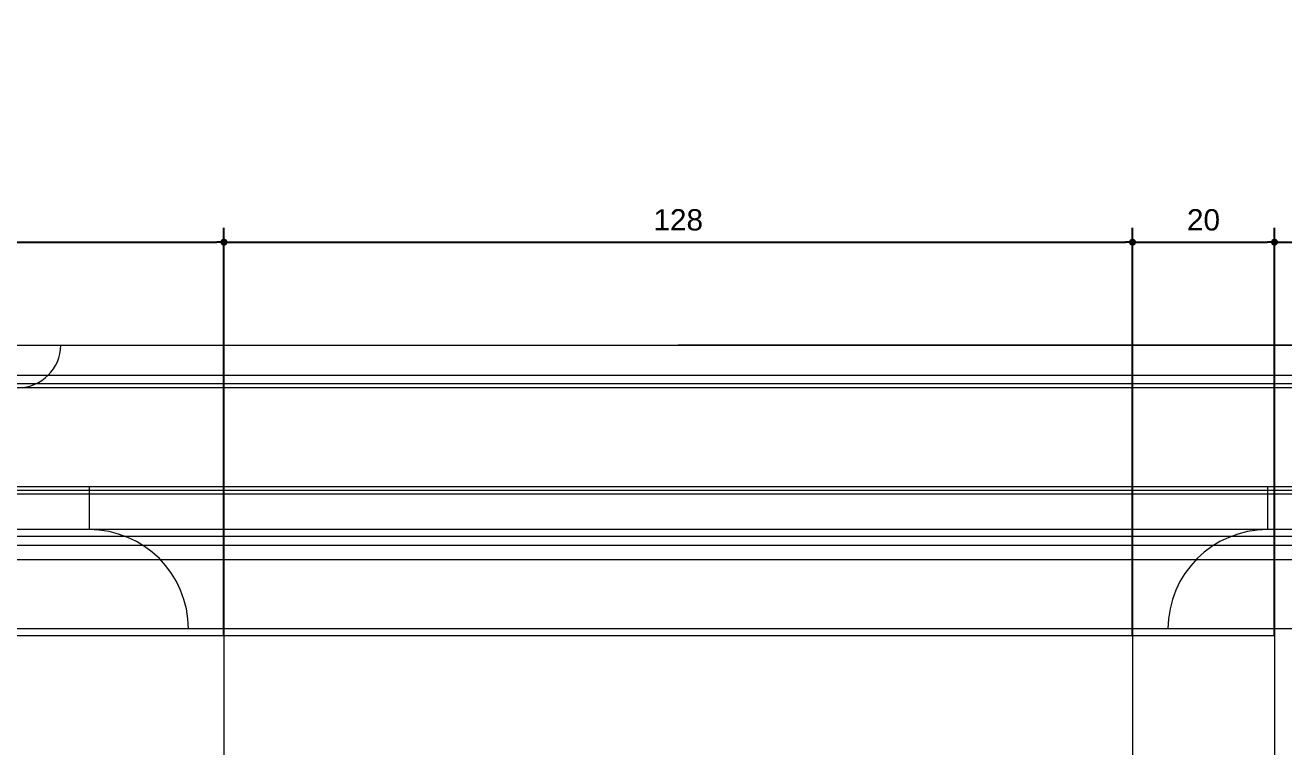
# Model space of a CAD drawing. Header units: inches. Extents: x 274057 to 444617, y 490067 to 635630.
# Drawn here: x 333658.8 to 333836.1, y 493160.1 to 493261.8 of the extents above; entities that cross this region are included whole.
import ezdxf

# ---------------------------------------------------------------- set-up
doc = ezdxf.new("R2010")
doc.units = ezdxf.units.IN
doc.header["$MEASUREMENT"] = 0
doc.layers.add('CQ Grg Gypsum', color=41, linetype='Continuous')
doc.layers.add('CQ PANEL DIMENSION', color=1, linetype='Continuous')
doc.layers.add('CQ Marble', color=6, linetype='Continuous', lineweight=0)
doc.styles.get("Standard").update_dxf_attribs({"font": 'arial.ttf'})
doc.dimstyles.new('chester 15', dxfattribs={"dimscale": 0.15, "dimtxt": 150, "dimasz": 100, "dimexe": 100, "dimexo": 0, "dimgap": 80, "dimtad": 1, "dimdec": 0, "dimzin": 0, "dimdsep": 46, "dimtxsty": 'Standard', "dimblk": 'DOT', "dimcen": 100, "dimclrd": 1, "dimclre": 1, "dimclrt": 3, "dimadec": 0, "dimazin": 0, "dimtfac": 1, "dimtdec": 0, "dimtofl": 0, "dimtmove": 0, "dimatfit": 3, "dimfxl": 1, "dimtolj": 1, "dimtzin": 0, "dimlwd": -1, "dimarcsym": 0})
doc.dimstyles.new('CQ 2', dxfattribs={"dimscale": 0.02, "dimtxt": 150, "dimasz": 50, "dimexe": 100, "dimexo": 0, "dimgap": 80, "dimtad": 1, "dimdec": 0, "dimzin": 0, "dimdsep": 46, "dimtxsty": 'Standard', "dimblk": 'DOT', "dimcen": 100, "dimclrd": 1, "dimclre": 1, "dimclrt": 3, "dimadec": 0, "dimazin": 0, "dimtfac": 1, "dimtdec": 0, "dimtofl": 0, "dimtmove": 0, "dimatfit": 3, "dimfxl": 1, "dimtolj": 1, "dimtzin": 0, "dimlwd": -1, "dimarcsym": 0})

# ---------------------------------------------------------------- blocks, each defined once
blk = doc.blocks.new('_Dot')
at = {"color": 0, "linetype": 'ByBlock', "lineweight": -2}
blk.add_line((-0.5, 0), (-1, 0), dxfattribs=at)
at = {"color": 0, "linetype": 'ByBlock', "const_width": 0.5}
blk.add_lwpolyline([(-0.25, 0, 1), (0.25, 0, 1)], format="xyb", close=True, dxfattribs=at)
blk = doc.blocks.new('*D1265')
at = {"layer": 'CQ PANEL DIMENSION', "color": 1, "lineweight": -2, "transparency": 16777216}
for p, q in [((332470.81, 493175.74), (332470.81, 493233.25)), ((333686.81, 493175.74), (333686.81, 493233.25))]:
    blk.add_line(p, q, dxfattribs=at)
at = {"layer": 'CQ PANEL DIMENSION', "color": 1, "transparency": 16777216}
blk.add_line((332471.81, 493231.25), (333685.81, 493231.25), dxfattribs=at)
at = {"layer": 'Defpoints', "color": 0, "transparency": 16777216}
for p in [(333686.81, 493231.25), (332470.81, 493175.74, -0.03), (333686.81, 493175.74, -0.03)]:
    blk.add_point(p, dxfattribs=at)
at = {"layer": 'CQ PANEL DIMENSION', "color": 1, "transparency": 16777216, "rotation": 180}
blk.add_blockref('_Dot', (332470.81, 493231.25), dxfattribs=at)
at = {"layer": 'CQ PANEL DIMENSION', "color": 1, "transparency": 16777216}
blk.add_blockref('_Dot', (333686.81, 493231.25), dxfattribs=at)
at = {"layer": 'CQ PANEL DIMENSION', "color": 3, "transparency": 16777216, "insert": (333078.81, 493234.38), "char_height": 3, "attachment_point": 5}
blk.add_mtext('\\A1;1216', dxfattribs=at)
blk = doc.blocks.new('*D1266')
at = {"layer": 'CQ PANEL DIMENSION', "color": 1, "lineweight": -2, "transparency": 16777216}
for p, q in [((333686.81, 493175.74), (333686.81, 493233.25)), ((333814.81, 493175.74), (333814.81, 493233.25))]:
    blk.add_line(p, q, dxfattribs=at)
at = {"layer": 'CQ PANEL DIMENSION', "color": 1, "transparency": 16777216}
blk.add_line((333687.81, 493231.25), (333813.81, 493231.25), dxfattribs=at)
at = {"layer": 'Defpoints', "color": 0, "transparency": 16777216}
for p in [(333814.81, 493231.25), (333686.81, 493175.74, -0.03), (333814.81, 493175.74, -0.03)]:
    blk.add_point(p, dxfattribs=at)
at = {"layer": 'CQ PANEL DIMENSION', "color": 1, "transparency": 16777216, "rotation": 180}
blk.add_blockref('_Dot', (333686.81, 493231.25), dxfattribs=at)
at = {"layer": 'CQ PANEL DIMENSION', "color": 1, "transparency": 16777216}
blk.add_blockref('_Dot', (333814.81, 493231.25), dxfattribs=at)
at = {"layer": 'CQ PANEL DIMENSION', "color": 3, "transparency": 16777216, "insert": (333750.81, 493234.38), "char_height": 3, "attachment_point": 5}
blk.add_mtext('\\A1;128', dxfattribs=at)
blk = doc.blocks.new('*D1267')
at = {"layer": 'CQ PANEL DIMENSION', "color": 1, "lineweight": -2, "transparency": 16777216}
for p, q in [((333814.81, 493175.74), (333814.81, 493233.25)), ((333834.81, 493175.74), (333834.81, 493233.25))]:
    blk.add_line(p, q, dxfattribs=at)
at = {"layer": 'CQ PANEL DIMENSION', "color": 1, "transparency": 16777216}
blk.add_line((333815.81, 493231.25), (333833.81, 493231.25), dxfattribs=at)
at = {"layer": 'Defpoints', "color": 0, "transparency": 16777216}
for p in [(333834.81, 493231.25), (333814.81, 493175.74, -0.03), (333834.81, 493175.74, -0.03)]:
    blk.add_point(p, dxfattribs=at)
at = {"layer": 'CQ PANEL DIMENSION', "color": 1, "transparency": 16777216, "rotation": 180}
blk.add_blockref('_Dot', (333814.81, 493231.25), dxfattribs=at)
at = {"layer": 'CQ PANEL DIMENSION', "color": 1, "transparency": 16777216}
blk.add_blockref('_Dot', (333834.81, 493231.25), dxfattribs=at)
at = {"layer": 'CQ PANEL DIMENSION', "color": 3, "transparency": 16777216, "insert": (333824.81, 493234.38), "char_height": 3, "attachment_point": 5}
blk.add_mtext('\\A1;20', dxfattribs=at)
blk = doc.blocks.new('*D1268')
at = {"layer": 'CQ PANEL DIMENSION', "color": 1, "lineweight": -2, "transparency": 16777216}
for p, q in [((333834.81, 493175.74), (333834.81, 493233.25)), ((333863.81, 493210.74), (333863.81, 493233.25))]:
    blk.add_line(p, q, dxfattribs=at)
at = {"layer": 'CQ PANEL DIMENSION', "color": 1, "transparency": 16777216}
blk.add_line((333835.81, 493231.25), (333862.81, 493231.25), dxfattribs=at)
at = {"layer": 'Defpoints', "color": 0, "transparency": 16777216}
for p in [(333863.81, 493231.25), (333863.81, 493210.74, -0.03), (333834.81, 493175.74, -0.03)]:
    blk.add_point(p, dxfattribs=at)
at = {"layer": 'CQ PANEL DIMENSION', "color": 1, "transparency": 16777216, "rotation": 180}
blk.add_blockref('_Dot', (333834.81, 493231.25), dxfattribs=at)
at = {"layer": 'CQ PANEL DIMENSION', "color": 1, "transparency": 16777216}
blk.add_blockref('_Dot', (333863.81, 493231.25), dxfattribs=at)
at = {"layer": 'CQ PANEL DIMENSION', "color": 3, "transparency": 16777216, "insert": (333849.31, 493234.38), "char_height": 3, "attachment_point": 5}
blk.add_mtext('\\A1;29', dxfattribs=at)
blk = doc.blocks.new('fireplace')
at = {"layer": 'CQ Marble', "lineweight": 0}
for p, q in [((374158.23, 531107.56), (375716.23, 531107.56)), ((375716.23, 531107.56), (375609.23, 531107.56)), ((375718.02, 531103.28), (374937.23, 531103.28)), ((375719.75, 531102.1), (374937.23, 531102.1)), ((375722.23, 531101.56), (374937.23, 531101.56)), ((375722.23, 531087.56), (374937.23, 531087.56)), ((375712.23, 531087.06), (374937.23, 531087.06)), ((375712.23, 531086.56), (374937.23, 531086.56)), ((375526.23, 531087.56), (375526.23, 531081.56)), ((375692.23, 531087.56), (375692.23, 531081.56)), ((375712.23, 531081.56), (374937.23, 531081.56)), ((375707.03, 531080.56), (374937.23, 531080.56)), ((375704.58, 531079.29), (374937.23, 531079.29)), ((375702.16, 531077.29), (374937.23, 531077.29)), ((375698.23, 531067.56), (374937.23, 531067.56)), ((375693.23, 531066.56), (374937.23, 531066.56)), ((375545.23, 531066.56), (375545.23, 530936.56)), ((375673.23, 531066.56), (375673.23, 530936.56)), ((375693.23, 531066.56), (375693.23, 530936.56))]:
    blk.add_line(p, q, dxfattribs=at)
for centre, radius, start, end in [((375516.23, 531107.56), 6, 270, 0), ((375526.23, 531067.56), 14, 0, 90), ((375692.23, 531067.56), 14, 90, 180)]:
    blk.add_arc(centre, radius, start, end, dxfattribs=at)
blk = doc.blocks.new('FF-15 Cabinet elev B rev')
at = {"layer": 'CQ PANEL DIMENSION'}
blk.add_blockref('fireplace', (-369985.03, -529567.35, 0.02), dxfattribs=at)
blk = doc.blocks.new('*D1453')
at = {"layer": 'CQ PANEL DIMENSION', "color": 1, "lineweight": -2, "transparency": 16777216}
for p, q in [((333816.81, 493358.74), (334106.72, 493358.74)), ((333857.82, 493216.28), (334106.72, 493216.28))]:
    blk.add_line(p, q, dxfattribs=at)
at = {"layer": 'CQ PANEL DIMENSION', "color": 1, "transparency": 16777216}
blk.add_line((334091.72, 493231.28), (334091.72, 493343.74), dxfattribs=at)
at = {"layer": 'Defpoints', "color": 0, "transparency": 16777216}
for p in [(333816.81, 493358.74, 0.02), (334091.72, 493358.74), (333857.82, 493216.28, 0)]:
    blk.add_point(p, dxfattribs=at)
at = {"layer": 'CQ PANEL DIMENSION', "color": 1, "transparency": 16777216, "xscale": 15, "yscale": 15, "zscale": 15}
for p, rotation in [((334091.72, 493358.74), 90), ((334091.72, 493216.28), 270)]:
    blk.add_blockref('_Dot', p, dxfattribs=dict(at, rotation=rotation))
at = {"layer": 'CQ PANEL DIMENSION', "color": 3, "transparency": 16777216, "insert": (334068.42, 493287.51), "char_height": 22.5, "attachment_point": 5, "rotation": 90}
blk.add_mtext('\\A1;142', dxfattribs=at)

msp = doc.modelspace()

# ---------------------------------------------------------------- block references
at = {"layer": 'CQ Grg Gypsum'}
msp.add_blockref('FF-15 Cabinet elev B rev', (328126.61, 491676.53, 0.02), dxfattribs=at)

# ---------------------------------------------------------------- dimensions: what is measured, and where the dimension line sits
at = {"layer": 'CQ PANEL DIMENSION'}
dim = msp.add_linear_dim(base=(334091.72, 493358.74, 0.03), p1=(333857.82, 493216.28, 0.03), p2=(333816.81, 493358.74, 0.05), angle=90, dimstyle='chester 15', dxfattribs=at)
dim.commit()
dim.dimension.update_dxf_attribs({"geometry": '*D1453', "text_midpoint": (334068.42, 493287.51, 0.03)})
for base, p1, p2, picture, middle in [((333686.81, 493231.25, 0.03), (332470.81, 493175.74, 0), (333686.81, 493175.74, 0), '*D1265', (333078.81, 493234.38, 0.03)), ((333814.81, 493231.25, 0.03), (333686.81, 493175.74, 0), (333814.81, 493175.74, 0), '*D1266', (333750.81, 493234.38, 0.03)), ((333834.81, 493231.25, 0.03), (333814.81, 493175.74, 0), (333834.81, 493175.74, 0), '*D1267', (333824.81, 493234.38, 0.03)), ((333863.81, 493231.25, 0.03), (333834.81, 493175.74, 0), (333863.81, 493210.74, 0), '*D1268', (333849.31, 493234.38, 0.03))]:
    dim = msp.add_linear_dim(base=base, p1=p1, p2=p2, dimstyle='CQ 2', override={"dimtmove": 1}, dxfattribs=at)
    dim.commit()
    dim.dimension.update_dxf_attribs({"geometry": picture, "text_midpoint": middle})

doc.saveas('drawing.dxf')
